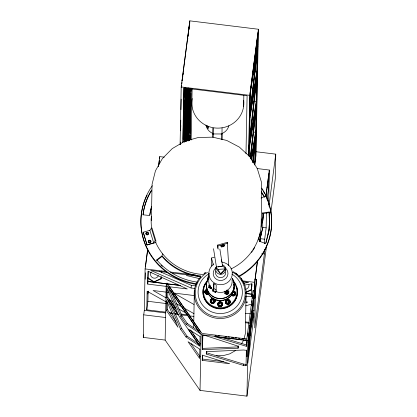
<?xml version="1.0" encoding="UTF-8"?>
<svg xmlns="http://www.w3.org/2000/svg" width="417" height="417" viewBox="0 0 417 417"><rect width="100%" height="100%" fill="white"/><g stroke="black" fill="none" stroke-linecap="round" stroke-linejoin="round"><path stroke-width="0.63" d="M212.946 137.266L212.951 133.513A11.739 11.322 1.1 0 1 205.909 125.095M212.998 137.099L213.071 127.983L212.946 134.279M228.87 125.741A11.739 11.322 1.1 0 1 221.938 133.539L221.927 139.664L222.058 127.852M155.786 242.558L147.045 245.029L143.224 232.222L149.88 230.34L151.376 228.214L152.002 228.036L155.828 240.562L155.885 242.882A55.127 53.147 1.1 0 0 203.543 274.49M266.536 245.858L246.953 396.15L200.035 390.406L165.148 340.084L143.286 337.405L143.719 314.835L144.308 310.342L145.1 268.918L147.712 248.913M145.194 279.244L145.319 272.807M146.403 233.113L147.107 232.603L147.926 232.931L148.035 233.848L147.331 234.364L146.513 234.031L146.403 233.113L147.107 232.603M146.513 234.031L147.331 234.364M147.045 245.029L143.224 232.222M147.926 232.931L147.107 232.67M165.95 312.187L146.779 309.841L147.138 291.259L166.383 302.059M166.894 286.458L147.754 284.118L148.004 271.186L187.316 288.96L168.812 286.693M147.754 284.118L148.296 271.139M148.879 241.078L149.583 240.562L150.396 240.896L150.506 241.813L149.802 242.329L148.989 241.996L148.879 241.078L149.583 240.562M146.779 309.841L147.894 301.298L148.092 291.05M149.802 242.329L150.506 241.813M150.396 240.896L149.583 240.635M161.16 277.034L161.03 278.905L154.04 282.205L154.05 281.783L147.582 277.592M162.046 255.777L156.761 259.88L156.75 260.516L162.036 256.408L162.046 255.777A56.848 54.809 1.1 0 0 200.249 275.903L200.108 277.722M159.346 161.911L159.383 159.982L158.538 166.43M159.701 158.549L159.737 156.615L164.251 157.167M161.03 278.905L161.171 276.612M165.148 340.084L166.221 284.363L167.008 283.133L201.896 333.449L246.833 338.953L253.155 290.446L254.511 290.613L248.021 340.428L246.953 396.15M166.373 310.462L166.565 300.422L178.002 327.241L166.373 310.462L167.509 309.732L167.65 302.2M166.612 297.801L166.805 287.761L178.247 314.58L166.612 297.801L167.749 297.071L167.884 290.164M166.982 284.43L167.008 283.133M180.087 144.647L181.197 86.945L189.808 20.85L258.378 29.247L255.949 155.671L254.782 164.652M180.3 144.553L180.347 141.973M180.561 130.829L180.801 125.553M180.65 126.158L180.764 120.216M180.968 109.629L181.171 99.163M181.39 87.638L181.431 85.558M182.776 142.666L183.829 87.982L247.104 95.728L245.988 153.675M184.038 87.966L183.84 98.287L184.981 88.039M189.495 26.558L189.532 24.624M189.761 23.446L189.808 20.85M189.975 139.711L190.063 135.191L189.495 140.305M188.885 140.435L190.11 132.799L190.329 121.191L188.135 141.009M190.371 119.012L190.595 107.398L186.91 140.638L190.371 119.012L189.313 118.881M190.642 104.912L190.866 93.304L187.181 126.544L190.642 104.912L189.584 104.787M190.074 88.868L187.447 112.517L190.913 90.89L190.96 88.31M190.178 139.726L191.168 88.289M191.137 139.982L192.128 88.519M193.65 327.825L193.723 323.957M193.759 322.028L194.369 290.446M200.035 390.406L201.103 334.684L166.221 284.363M202.24 360.356L202.344 355.148L229.652 363.713L202.24 360.356L202.49 355.143M202.448 349.675L202.725 335.174L205.174 335.471L238.154 346.173L238.112 348.211L202.448 349.675L202.87 335.127M208.203 126.247L208.156 128.827L206.629 126.262L207.395 125.84M232.055 279.526A11.739 11.322 1.1 0 1 216.089 291.645L215.526 292.614L212.852 291.165L213.415 290.201A11.739 11.322 1.1 0 1 208.781 279.791L207.577 279.499L208.349 275.809M206.274 354.049L206.321 351.651L243.69 349.999L246.348 350.327L246.051 365.725L243.392 365.396L206.274 354.049L206.467 351.541M208.781 279.791L208.907 273.171M211.627 288.053L210.595 288.543L208.682 287.172L210.601 288.402L211.627 287.912M208.828 285.098L208.682 287.313M214.265 257.253L211.419 258.024L211.299 264.321L211.805 266.046M213.077 265.035L213.103 263.773M212.852 291.165L212.868 290.331L213.864 288.621L213.963 283.477M213.431 289.362L213.546 283.576L216.22 285.025L216.089 291.645M215.959 268.694L216.251 267.016L222.954 266.036L225.284 268.657L225.258 270.117L220.624 273.943L215.959 268.694L216.22 268.475M215.526 292.614L216.105 290.811M217.601 248.271L217.664 245.066L227.255 242.355L228.693 265.54M224.742 293.339L226.655 294.428L228.714 293.589L226.655 294.569L224.742 293.339L224.888 291.123M227.234 243.637L227.255 242.355M226.952 290.003L228.865 291.379L227.427 290.451M238.112 348.211L238.305 345.881M243.632 106.398L243.841 95.441M248.605 155.64L249.762 95.347L258.378 29.247M246.04 296.404L245.321 333.782L243.955 338.974M248.85 156.14L250.049 93.71L258.071 32.14L255.668 157.303L254.667 165.002M249.434 156.344L249.632 146.127L256.069 105.704L250.315 157.574M246.426 346.324L246.536 340.538L214.781 336.649L246.426 346.324L246.655 341.799M246.384 356.076L246.494 350.301M246.499 356.504L246.624 350.004M246.603 356.426L246.655 353.835M251.774 283.93L251.373 289.971L245.55 292.724M245.696 296.112L251.451 296.815L251.696 283.888L244.727 285.04M251.941 286.422L251.993 283.836M254.547 164.418L255.256 142.411L253.036 162.453M251.159 159.268L255.512 132.288L255.923 111.042L250.523 158.773M256.684 72.058L257.018 54.481L250.304 112.741L256.684 72.058L255.095 71.865M256.2 101.795L256.637 79.209L249.632 143.047L256.2 101.795L253.557 101.472M257.273 46.72L257.44 38.088L252.113 78.969L257.273 46.72L256.215 46.589M252.129 312.672L252.692 306.98M253.119 292.395L253.155 290.446M253.859 316.936L253.932 313.068L250.81 328.46L247.839 363.139L253.859 316.936L252.952 316.821M253.984 310.384L254.307 293.558L251.482 322.649L253.984 310.384L252.629 310.217M254.511 290.613L254.672 282.34L257.445 261.037M254.766 279.244L256.7 279.479L254.797 298.369L255.402 293.714L254.745 327.924L264.383 253.958L264.472 249.465M259.322 241.208L259.311 241.844L262.799 227.937L262.449 213.004L269.158 211.998L269.564 228.01L265.66 243.575L259.322 241.208L262.809 227.307M261.099 227.124L261.704 195.714L261.35 181.843L257.284 168.531L249.783 156.677L239.363 147.097L226.728 140.44L212.738 137.162L198.351 137.48L184.549 141.379L172.263 148.593L162.343 158.632L155.452 170.803L152.069 184.283L151.47 215.698A55.127 53.147 1.1 0 0 151.637 228.328M262.449 213.004L262.434 213.634L269.142 212.628L269.158 211.998M261.344 191.7L264.461 196.626L264.451 197.257L261.334 192.336M264.581 243.695L264.67 239.202L266.15 227.849L266.432 213.03M267.115 199.571L268.678 187.561L268.949 173.399L265.926 196.615M268.637 204.888L269.309 170.032L257.06 168.531M255.777 151.705L275.752 154.149L275.283 178.773L270.826 212.962M228.714 293.589L228.865 291.233M161.473 272.244L161.561 270.993M161.468 272.666L161.556 271.42M247.933 342.451L248.412 337.374M251.534 305.593L251.665 304.311M251.858 302.388L252.05 300.469M252.243 298.546L252.566 295.34M252.692 295.971L252.884 294.037M251.143 323.06L253.922 295.507L248.6 336.342L251.143 323.06L249.788 322.894M187.702 39.5L187.843 38.228M188.057 36.315L188.265 34.408M188.479 32.5L189.255 25.5M188.552 32.927L188.692 31.65M188.906 29.732L189.12 27.814M189.261 26.532L189.542 23.977M184.319 95.274L185.179 87.507M186.217 88.195L183.579 111.886L183.803 100.278L185.732 88.159M186.357 88.164L184.059 108.879L186.722 88.414M187.525 89.029L183.793 122.692L188.291 88.164M188.776 88.081L187.285 101.446L183.777 123.349L188.364 88.18M188.849 88.571L187.713 98.798L189.344 88.618M184.069 141.733L186.561 119.325L183.006 141.65M189.85 88.472L183.516 137.068L187.024 115.165L190.001 88.435M184.194 141.832L186.998 116.588L190.595 93.981L184.345 141.936M185.435 141.035L186.295 133.351L184.971 141.644M184.752 141.707L186.753 129.192L190.579 94.826L184.413 142.145M185.581 140.972L186.727 130.615L190.329 108.008L185.992 141.259M186.696 141.379L190.308 108.926L186.144 140.894M188.062 140.534L190.043 122.713L187.713 140.618M189.349 140.534L189.777 136.719L189.276 140.555M200.056 277.68L200.249 275.903M249.038 146.346L257.31 71.74M252.681 162.312L255.506 135.739L251.613 159.862M252.858 162.223L256.142 132.601M250.377 158.481L256.721 102.379M249.59 117.438L257.8 46.209M151.413 220.51L151.579 219.222M158.476 166.294L159.737 156.615M145.434 267.016L147.785 248.959M147.853 293.975L148.186 291.405M143.286 337.405L143.625 334.825M189.115 26.771L182.052 80.961L182.875 75.847M185.32 87.601L184.309 95.696L185.612 87.56M186.795 88.409L184.043 109.509L187.452 88.232M189.777 88.571L183.527 136.531L187.259 102.869L189.558 88.425M187.64 140.644L190.058 122.103L187.056 140.946M189.209 140.373L189.792 135.895L189.094 140.289M194.807 288.46L191.069 288.006L191.413 285.369L159.325 271.378M251.451 296.815L251.654 295.236M243.392 365.396L243.564 364.088L206.441 352.74M259.968 241.678L260.979 233.932M262.496 222.313L263.674 213.275M265.858 196.496L269.309 170.032M257.607 260.448L255.001 280.433L254.73 294.595L256.7 279.479M260.041 241.745L261.052 234.01M262.481 223.048L263.742 213.379M246.051 365.725L246.223 364.416L243.564 364.088M249.157 342.44L249.324 341.153M249.575 339.229L249.825 337.306M249.992 336.019L251.832 321.903M268.97 206.196L275.752 154.149M268.053 234.245L269.564 222.636M249.559 119.121L257.357 69.43M181.416 86.35L181.619 85.073M181.822 83.796L182.026 82.524M248.996 148.499L256.773 99.658M183.079 74.57L183.282 73.288M250.336 91.495L257.831 44.671M251.326 159.992L256.194 129.843M247.245 336.175L247.891 333.042M265.963 242.96L269.554 228.641L269.142 212.628M207.577 279.499L208.333 276.633M211.445 301.976L212.967 302.367L213.937 301.491L213.629 300.245L213.89 299.755L212.279 299.286L211.059 300.396L211.445 301.976L213.056 302.445L214.275 301.335L213.89 299.755M218.894 305.145L220.421 305.541L221.385 304.665L221.083 303.42L221.344 302.924L219.733 302.455L218.508 303.566L218.894 305.145L220.504 305.614L221.729 304.504L221.344 302.924M226.551 302.857L228.073 303.253L229.037 302.377L228.735 301.131L228.996 300.636L227.385 300.172L226.16 301.277L226.551 302.857L228.156 303.326L229.381 302.216L228.996 300.636M234.229 292.781L234.49 292.286L232.879 291.817L232.957 292.411L234.229 292.781L234.531 294.027L233.567 294.902L232.045 294.506L233.65 294.975L234.875 293.865L234.49 292.286M241.537 343.759L243.648 340.126M147.05 244.748L153.706 242.866L155.197 240.739L155.828 240.562M225.284 268.657L220.624 273.943L217.903 269.392L215.985 267.234M205.659 291.28L206.884 290.169L206.962 290.764L205.993 291.639L206.3 292.885L205.659 291.28L205.993 291.639M211.695 301.997L211.393 300.751L212.357 299.875L212.279 299.286M219.149 305.171L218.842 303.925L219.811 303.05L219.733 302.455M226.801 302.883L226.494 301.637L227.463 300.761L227.385 300.172M180.832 316.55L167.848 286.979L200.16 333.584L186.196 324.285L180.832 316.55L181.968 315.82L171.324 291.572M186.196 324.285L187.332 323.556L198.612 331.067M180.592 329.216L167.608 299.641L199.915 346.246L185.956 336.952L180.592 329.216L181.729 328.481L170.819 303.644M185.956 336.952L187.087 336.217L198.904 344.088M220.989 245.894L222.355 245.092L224.028 244.862L224.336 245.436L224.487 245.91L223.121 246.713L221.448 246.947L220.989 245.894L221.448 246.947M221.135 246.374L222.506 245.566L224.179 245.337L224.487 245.91M204.101 273.359L205.69 272.447M235.595 350.52L229.762 353.861L223.225 355.628L216.433 355.706M154.05 281.783L161.04 278.483M245.556 292.296L251.383 289.549M213.937 301.491L214.275 301.335M234.531 294.027L234.875 293.865M221.385 304.665L221.729 304.504M229.037 302.377L229.381 302.216M261.078 198.07L264.461 196.626M245.603 305.869L251.79 304.076M143.219 232.504L143.865 232.321M218.148 249.137L217.95 246.004L227.541 243.293M245.879 302.638L247.761 302.111L245.827 301.877M243.57 283.237L248.657 282.387L242.856 281.678M217.903 269.392L224.94 268.939M202.615 348.372L238.284 346.902M213.061 133.951L222.047 133.977M181.197 86.945L249.762 95.347M189.323 90.692L190.913 90.89M185.966 115.035L187.024 115.165M253.395 132.027L255.512 132.288M185.695 129.061L186.753 129.192M188.52 132.606L190.11 132.799M252.765 161.577L254.886 161.832M267.042 187.358L268.678 187.561M262.283 227.374L266.15 227.849M260.166 238.654L264.67 239.202M261.813 253.64L264.383 253.958M145.1 268.918L166.373 271.524M170.24 271.999L196.021 275.152M241.782 280.761L254.672 282.34M167.425 272.442L150.662 270.388L191.069 288.006M172.581 273.072L200.306 276.466M191.413 285.369L195.771 285.9M148.098 281.48L179.362 285.306M246.04 293.474L251.795 294.178M147.738 281.491L180.608 285.515M245.707 293.49L251.508 294.199M165.976 292.098L153.096 290.519L165.992 297.821M167.264 292.254L169.198 292.489M173.707 293.042L194.312 295.564M147.894 301.298L166.425 303.571M245.504 313.256L250.627 313.881M169.146 312.578L171.705 312.891M174.259 313.209L177.454 313.6M180.65 313.991L187.681 314.851M245.67 321.95L248.871 322.346M144.308 310.342L165.565 312.948M170.073 313.501L172.648 313.813M175.223 314.131L178.445 314.527M181.02 314.84L188.109 315.711M189.396 315.867L193.905 316.42M245.436 322.732L249.298 323.201M249.449 325.515L250.805 325.682M143.719 314.835L165.58 317.514M214.953 335.341L216.22 335.497M218.127 335.732L219.399 335.883M225.112 336.587L226.384 336.743M228.287 336.972L229.558 337.129M231.466 337.363L233.369 337.598M235.277 337.827L236.543 337.984M238.451 338.218L239.718 338.375M242.261 338.687L243.533 338.839M245.436 339.073L246.708 339.229M201.103 334.684L248.021 340.428M202.412 359.047L223.449 361.628M186.357 275.533L199.738 278.665M207.593 278.676L208.797 278.968M206.045 292.859L207.572 293.255M227.463 300.761L228.735 301.131M212.357 299.875L213.629 300.245M219.811 303.05L221.083 303.42M221.156 337.238L246.593 345.015M213.864 288.621L216.006 289.779M212.868 290.331L215.542 291.775M174.311 306.505L175.442 307.141M178.841 309.049L186.201 313.177M188.463 314.449L189.594 315.085M173.832 293.088L194.009 304.514M169.354 299.724L173.279 301.944M176.083 303.534L182.245 307.027M183.928 307.975L194.02 313.688M147.576 278.014L154.04 282.205M235.772 272.994L240.635 277.566L244.112 283.2M226.16 301.277L226.494 301.637M218.508 303.566L218.842 303.925M211.059 300.396L211.393 300.751M168.984 286.25L181.838 304.785M182.573 305.843L200.931 332.323M181.968 315.82L187.332 323.556M167.749 297.071L176.11 309.127M190.527 329.925L200.332 344.067M168.744 298.911L175.354 308.444M191.137 331.218L192.242 332.808M192.977 333.866L195.177 337.04M195.912 338.104L198.482 341.81M181.729 328.481L187.087 336.217M167.509 309.732L176.229 322.315M191.012 343.634L200.092 356.733M207.697 126.351L208.312 127.378M224.028 244.862L224.179 245.337M222.97 246.238L223.121 246.713M222.355 245.092L222.506 245.566M217.664 245.066L217.95 246.004M151.376 228.214L155.197 240.739M149.88 230.34L153.706 242.866M221.276 259.812L221.964 262.168A11.739 11.322 1.1 0 1 231.492 277.613A11.739 11.322 1.1 0 1 213.567 282.471A11.739 11.322 1.1 0 1 213.316 264.508L211.419 258.024M231.988 293.287L232.295 294.532M219.858 249.069L222.605 266.322M213.53 248.72L216.486 267.25M232.405 272.082A24.968 24.071 1.1 0 1 239.551 308.325A24.968 24.071 1.1 0 1 201.296 308.762A24.968 24.071 1.1 0 1 207.437 272.369M222.548 303.857A2.476 2.387 1.1 0 1 219.295 306.547A2.476 2.387 1.1 0 1 218.503 302.476M219.045 302.137A2.476 2.387 1.1 0 1 219.655 301.944M220.301 301.913A2.476 2.387 1.1 0 1 222.35 303.263M232.29 278.514A13.881 13.386 1.1 0 1 223.246 298.436A13.881 13.386 1.1 0 1 206.571 283.753M206.655 283.179A13.881 13.386 1.1 0 1 207.463 280.37M208.881 293.823A2.476 2.387 1.1 0 1 205.19 293.313A2.476 2.387 1.1 0 1 206.196 289.851M208.886 293.61A2.476 2.387 1.1 0 1 205.039 292.828A2.476 2.387 1.1 0 1 206.811 289.45M208.271 293.756A2.309 2.226 1.1 0 1 205.075 292.437A2.309 2.226 1.1 0 1 206.842 289.56M236.356 286.213A17.295 16.675 1.1 0 1 218.518 308.794A17.295 16.675 1.1 0 1 205.633 283.232M234.192 282.387A17.295 16.675 1.1 0 1 234.917 283.424M236.366 285.791A17.295 16.675 1.1 0 1 228.99 306.172A17.295 16.675 1.1 0 1 206.931 302.414A17.295 16.675 1.1 0 1 207.186 280.823M232.978 280.526A17.295 16.675 1.1 0 1 236.121 285.218M233.364 281.652A16.716 16.117 1.1 0 1 231.696 303.368A16.716 16.117 1.1 0 1 209.11 303.628A16.716 16.117 1.1 0 1 206.842 281.955M234.083 291.405A2.476 2.387 1.1 0 1 235.308 295.007A2.476 2.387 1.1 0 1 231.383 295.21M228.589 299.755A2.476 2.387 1.1 0 1 229.684 303.524A2.476 2.387 1.1 0 1 225.633 303.222A2.476 2.387 1.1 0 1 227.312 299.656M214.896 300.094A2.476 2.387 1.1 0 1 212.8 303.508A2.476 2.387 1.1 0 1 210.324 300.329M210.616 299.771A2.476 2.387 1.1 0 1 211.591 298.968M212.206 298.775A2.476 2.387 1.1 0 1 212.852 298.744M232.29 278.254A13.881 13.386 1.1 0 1 220.854 298.463A13.881 13.386 1.1 0 1 207.963 279.046M241.005 278.389A26.016 25.083 1.1 0 1 237.732 311.979A26.016 25.083 1.1 0 1 202.73 311.984A26.016 25.083 1.1 0 1 199.357 278.394M204.09 273.708A26.016 25.083 1.1 0 1 205.075 272.999M233.181 271.702A26.016 25.083 1.1 0 1 237.669 274.86M233.452 291.061A2.476 2.387 1.1 0 1 235.475 294.527A2.476 2.387 1.1 0 1 231.383 294.996M231.878 274.063A22.143 21.35 1.1 0 1 236.887 306.286A22.143 21.35 1.1 0 1 203.105 305.724A22.143 21.35 1.1 0 1 209.178 273.682M218.086 266.948A3.096 0.808 -9.1 0 1 218.816 266.755M219.608 266.609A3.096 0.808 -9.1 0 1 221.787 266.52M233.442 291.175A2.309 2.226 1.1 0 1 235.324 294.407A2.309 2.226 1.1 0 1 231.513 294.845M233.833 284.29A13.881 13.386 1.1 0 1 221.109 300.704A13.881 13.386 1.1 0 1 206.535 285.749M233.838 284.008A13.881 13.386 1.1 0 1 221.114 300.422A13.881 13.386 1.1 0 1 206.54 285.468M214.547 299.359A2.476 2.387 1.1 0 1 213.337 303.211A2.476 2.387 1.1 0 1 210.22 300.521A2.476 2.387 1.1 0 1 214.067 298.942M222.553 264.852A5.098 4.915 1.1 0 1 225.216 271.634A5.098 4.915 1.1 0 1 217.982 273.594A5.098 4.915 1.1 0 1 216.574 266.468M225.018 267.693A7.402 7.136 1.1 0 1 226.113 278.165A7.402 7.136 1.1 0 1 215.193 278.29A7.402 7.136 1.1 0 1 216.001 267.797M225.644 272.051A5.098 4.915 1.1 0 1 219.999 277.633A5.098 4.915 1.1 0 1 215.86 270.925M211.143 287.219A1.23 1.183 1.1 0 1 210.064 285.113M210.814 287A0.99 0.954 1.1 0 1 210.006 285.421M211.143 287.313A1.23 1.183 1.1 0 1 210.059 285.207M243.71 100.434A26.016 25.083 1.1 0 1 216.882 128.113A26.016 25.083 1.1 0 1 192.247 98.532M151.543 206.556A56.848 54.809 1.1 0 0 149.755 215.516L143.005 214.812A63.639 61.356 1.1 0 1 151.564 190.011M197.637 282.189A63.639 61.356 1.1 0 1 156.761 259.88M200.238 276.539A56.848 54.809 1.1 0 1 162.036 256.408M149.901 214.87A56.848 54.809 1.1 0 1 151.533 207.186M162.39 266.427A63.639 61.356 1.1 0 1 161.009 265.118M143.062 214.818A63.639 61.356 1.1 0 1 151.553 190.642M260.411 232.123A55.127 53.147 1.1 0 1 258.159 240.067M254.678 247.547A55.127 53.147 1.1 0 1 253.015 250.289M252.306 251.352A55.127 53.147 1.1 0 1 251.571 252.394M162.969 254.881A55.127 53.147 1.1 0 1 162.177 253.88M151.178 220.103A55.127 53.147 1.1 0 1 151.454 216.329M261.344 218.909A55.127 53.147 1.1 0 1 230.982 268.96M222.49 246.593A1.063 0.365 -17.5 0 1 222.016 246.124A1.063 0.365 -17.5 0 1 223.679 245.707A1.063 0.365 -17.5 0 1 223.017 246.457M261.751 188.088A65.396 63.045 1.1 0 1 238.649 276.236M196.845 283.784A65.396 63.045 1.1 0 1 152.309 185.742M270.878 212.373A65.396 63.045 1.1 0 1 239.212 276.554M196.209 284.331A65.396 63.045 1.1 0 1 145.257 199.274M145.497 198.69A65.396 63.045 1.1 0 1 147.06 195.208M262.084 189.266A65.396 63.045 1.1 0 1 262.762 190.366M263.419 191.471A65.396 63.045 1.1 0 1 264.654 193.723M265.514 195.432A65.396 63.045 1.1 0 1 266.056 196.574M266.317 197.152A65.396 63.045 1.1 0 1 270.774 211.753M146.758 232.431A1.329 1.277 1.1 0 1 148.499 233.791A1.329 1.277 1.1 0 1 146.487 234.735A1.329 1.277 1.1 0 1 146.45 232.577M248.928 284.722A4.071 3.925 1.1 0 1 245.577 289.231M158.382 275.679A4.071 3.925 1.1 0 1 152.653 277.753A4.071 3.925 1.1 0 1 151.262 272.004M183.272 127.93L183.047 139.539L186.826 105.605L183.272 127.93M183.537 114.091L183.313 125.705L187.092 91.766L183.537 114.091M199.858 349.217L199.68 358.511L188.062 341.747L199.858 349.217M200.103 336.555L199.925 345.849L188.302 329.086L200.103 336.555M250.028 117.297L249.585 140.279L256.836 73.887L250.028 117.297M250.487 91.646L250.096 112.09L257.346 48.789L250.487 91.646M248.287 339.766L247.964 356.592L250.398 329.805L248.287 339.766M222.527 246.682L223.418 246.504L222.527 246.682M218.722 306.052A2.476 2.387 1.1 0 0 222.589 304.269A2.476 2.387 1.1 0 0 219.045 301.929A2.476 2.387 1.1 0 0 218.722 306.052M226.374 303.764A2.476 2.387 1.1 0 0 230.241 301.981A2.476 2.387 1.1 0 0 226.697 299.641A2.476 2.387 1.1 0 0 226.374 303.764M226.467 303.586A2.309 2.226 1.1 0 0 230.075 301.918A2.309 2.226 1.1 0 0 226.775 299.74A2.309 2.226 1.1 0 0 226.467 303.586M218.816 305.869A2.309 2.226 1.1 0 0 222.423 304.207A2.309 2.226 1.1 0 0 219.118 302.028A2.309 2.226 1.1 0 0 218.816 305.869M211.367 302.7A2.309 2.226 1.1 0 0 214.969 301.038A2.309 2.226 1.1 0 0 211.669 298.859A2.309 2.226 1.1 0 0 211.367 302.7M225.998 293.015A1.23 1.183 1.1 0 0 228.01 292.353A1.23 1.183 1.1 0 0 226.41 290.998A1.23 1.183 1.1 0 0 225.998 293.015M226.155 292.791A0.99 0.954 1.1 0 0 227.776 292.26A0.99 0.954 1.1 0 0 226.488 291.175A0.99 0.954 1.1 0 0 226.155 292.791M225.993 293.109A1.23 1.183 1.1 0 0 228.01 292.447A1.23 1.183 1.1 0 0 226.405 291.092A1.23 1.183 1.1 0 0 225.993 293.109M146.372 234.344A1.23 1.183 1.1 0 0 148.389 233.692A1.23 1.183 1.1 0 0 146.794 232.332A1.23 1.183 1.1 0 0 146.372 234.344M148.812 242.308A1.246 1.199 1.1 0 0 150.855 241.651A1.246 1.199 1.1 0 0 149.239 240.275A1.246 1.199 1.1 0 0 148.812 242.308M148.754 242.558A1.329 1.277 1.1 0 0 150.933 241.855A1.329 1.277 1.1 0 0 149.213 240.385A1.329 1.277 1.1 0 0 148.754 242.558"/></g></svg>
